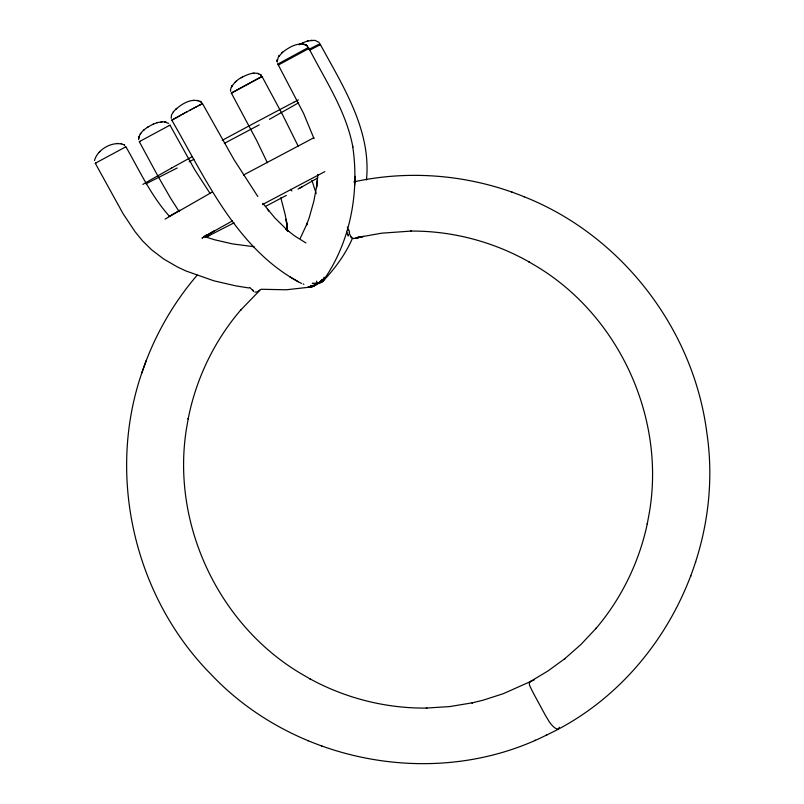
<?xml version="1.0" encoding="UTF-8"?>
<svg xmlns="http://www.w3.org/2000/svg" width="804" height="804" viewBox="0 0 804 804"><rect width="100%" height="100%" fill="white"/><g stroke="black" fill="none" stroke-linecap="round" stroke-linejoin="round"><path stroke-width="1.21" d="M324.313 277.31L323.369 280.918L320.354 282.254M312.686 283.38C316.977 284.345 322.303 283.129 324.424 278.918C350.715 240.718 359.549 191.392 352.634 145.886M355.056 176.327L354.705 185.091M94.48 160.599C97.334 149.142 113.696 139.966 124.67 145.102M366.453 179.935C371.589 129.967 342.343 85.194 319.881 43.637M317.409 179.955L316.515 187.623L317.821 174.468M559.353 727.228C558.75 731.208 554.308 727.71 552.881 726.133A21.577 3.899 61.5 0 1 551.675 724.866L549.996 722.796A9.799 1.769 61.5 0 1 549.152 721.59L545.705 715.861A79.294 14.311 61.5 0 1 544.821 714.294L533.615 693.571A64.923 11.718 61.5 0 1 531.685 689.832L529.876 686.053A4.583 0.824 61.5 0 1 529.424 684.837L529.333 682.877L530.891 681.219M316.756 185.644L313.841 201.221L309.309 217.361L306.445 225.271L307.369 223.009L300.274 238.285M316.836 281.119C316.384 285.35 312.264 288.274 308.193 286.636M197.121 275.229C172.719 303.661 153.936 336.856 142.006 372.383L141.816 372.945C106.369 475.958 134.439 596.819 210.919 674.234C295.008 763.428 437.426 790.322 547.222 734.715C658.556 682.395 725.087 553.705 706.806 432.562C693.52 328.926 621.522 235.361 524.298 196.819L523.726 196.608M146.308 360.403L141.816 372.945M325.047 277.46L324.424 278.918M695.54 562.488L695.741 561.936M690.736 576.398L690.948 575.815M352.273 238.647C345.489 254.295 335.167 268.154 323.61 280.596M324.836 278.023L322.515 281.35A14 10.623 37.3 0 1 318.736 283.299L312.334 283.309M241.381 77.606C236.115 79.918 229.16 88.088 230.728 91.294M152.659 124.439C146.64 127.545 138.891 131.987 138.61 139.564M232.326 85.505L231.823 86.319M140.258 134.077L140.861 133.233M298.204 146.197L282.817 115.193L262.064 76.561L261.622 76.862M179.181 211.603L170.518 198.085L157.584 175.473L139.333 141.725L140.218 141.162L169.976 125.143L194.759 169.775L210.115 193.533M173.403 111.756C179.925 104.691 192.578 96.239 201.834 102.631M173.483 111.635L171.533 115.022L171.172 118.339M322.354 279.269A15.889 15.095 -62.6 0 1 321.841 280.013L316.947 284.355L310.756 286.043A15.889 15.095 -62.6 0 1 310.324 286.053M317.58 283.44L313.932 286.274L310.274 286.616M260.576 289.5L257.411 291.973L254.808 292.073M358.604 236.778L356.323 238.074L353.006 238.607M259.813 290.334L240.507 310.264L241.029 309.671C214.306 340.725 195.985 378.835 188.136 419.035L188.226 418.532L186.458 428.793C171.252 523.032 217.653 623.321 299.389 672.677L309.972 678.857L309.52 678.586C345.318 698.254 386.161 708.595 427.014 708.063L426.21 708.073L449.878 706.555L472.772 702.746L471.938 702.917L482.993 700.224L503.364 693.671L534.278 679.862M206.256 234.889L204.769 236.286M301.55 283.48C237.28 250.155 206.326 179.875 171.855 120.268L176.518 117.495M257.823 196.528L233.924 159.504L202.528 103.686L201.201 104.299M99.183 152.187L100.038 151.413M176.659 108.369L175.684 109.243M236.225 81.234L235.21 82.139M281.762 52.933C288.445 47.506 299.631 40.361 307.791 46.421M282.616 52.159L278.264 57.184L277.129 62.129M143.444 130.449L144.157 129.816M125.866 146.76L125.886 146.72C139.343 170.347 150.961 195.603 169.222 216.045M172.448 120.007L171.875 120.268L172.488 119.846M169.966 125.183L169.252 125.625M195.483 107.284L202.487 103.626L201.884 104.098M267.4 162.78L256.777 140.71L231.391 93.143L262.044 76.561M165.081 219.1L212.266 192.025M205.281 235.944L202.005 238.145L214.055 231.09L206.618 235.351M530.992 681.149L547.836 671.049L565.051 658.526L564.478 658.968L580.95 644.476L596.357 628.055L595.834 628.658C621.412 598.618 639.2 562.107 647.341 523.515L647.24 524.027L649.421 512.188C665.431 417.698 619.301 316.696 537.444 266.888L528.59 261.632L529.042 261.893C493.143 241.602 451.959 230.778 410.713 231.07L411.507 231.06L381.719 233.17L362.544 236.587M148.268 126.811L147.323 127.424M319.61 43.868L308.656 49.506M261.34 76.812L261.973 76.4L231.311 92.983L231.894 92.731M308.374 48.853L309.007 48.441L278.345 65.023L278.928 64.772M142.871 184.417L144.177 183.644A148.72 1.819 -28.4 0 1 151.393 179.433L171.543 168.076M307.842 47.888L308.465 47.476L277.862 64.049L278.616 63.697M175.805 212.477L169.182 216.387M125.022 147.283L125.695 146.881L95.274 163.262L123.062 213.653L135.042 231.673L142.499 240.828L151.735 249.903L163.755 259.049L177.644 267.079L185.985 270.988L213.824 280.787L235.813 285.872L249.17 288.003M319.349 45.295L320.505 44.582L309.55 50.28M176.438 212.135L179.784 210.176M172.729 119.706L173.332 119.364M299.068 44.783L302.616 42.924M298.606 102.791L269.44 119.314M317.892 177.835L299.42 188.347M298.023 189.111L302.274 186.679M242.275 77.104C247.823 74.36 256.104 70.541 261.421 75.586L260.777 74.893L261.33 75.465M173.503 119.263L174.086 118.932M241.19 77.717L242.476 76.983M210.929 232.889L232.456 220.889M174.97 118.429L175.724 118.007M175.996 117.856L180.96 115.123M177.121 117.233L178.347 116.56M178.95 116.148L187.081 111.716M182.297 114.389L184.659 113.103M186.046 112.349L193 108.53M243.481 175.031L313.882 137.725M262.536 204.517L324.836 171.634M190.035 110.118L191.533 109.314M192.669 108.781L194.427 107.766M193.754 108.208L195.784 107.053M259.2 124.891L224.316 143.373M286.345 195.392L265.853 206.206M196.457 106.771L197.372 106.289M198.498 105.696L199.482 105.183M293.772 102.289L298.374 99.887M189.161 161.785L193.965 159.292M234.054 222.829L205.683 237.361M199.714 105.063L200.337 104.741M177.202 167.996L145.986 183.814M200.528 104.641L201.04 104.379M206.477 236.949L209.774 235.301M140.288 141.293L139.353 141.725M96.038 162.951L95.354 163.272M201.834 103.987L202.477 103.686M231.984 92.892L231.441 93.143M172.418 119.947L171.895 120.188M303.329 42.602L307.228 41.175M153.353 124.138L157.242 122.7M302.455 42.994L303.48 42.532M546.429 735.067L547.222 734.715M534.459 740.554L535.263 740.193M152.499 124.519L153.514 124.057M307.992 40.964L314.887 40.311L319.248 42.501M158.036 122.479L163.956 121.756L168.589 123.354M307.068 41.215L308.153 40.914M157.082 122.751L158.187 122.439M355.177 238.376L363.267 236.446M356.182 238.115L363.388 236.406L357.659 237.753M353.871 181.885C410.472 169.463 470.672 174.96 524.298 196.819M311.982 286.907L286.304 289.782L261.149 289.269M194.266 100.339L193.221 100.46M117.645 143.383L116.6 143.504M252.737 73.355L253.974 73.204M299.339 44.24L300.234 44.13M160.961 121.886L162.066 121.776M310.947 40.351L312.052 40.24M254.144 246.748L232.477 243.893L214.578 239.773L204.035 236.466M197.452 100.389L198.317 100.55M120.831 143.434L121.695 143.594M511.836 192.086L512.429 192.317M307.681 740.584L308.233 740.806M321.721 746.102L322.303 746.333M305.922 242.949L294.576 235.863L285.892 229.13L288.626 231.431L275.018 218.085L262.797 203.322M289.741 276.797L298.455 281.822M200.578 101.505L199.884 101.103M291.912 190.96L290.475 189.362M200.678 101.565L201.291 102.058M124.057 144.609L124.58 145.032M253.471 291.148L249.732 287.41M303.249 283.892L303.852 284.385M348.253 236.034L346.755 232.698M351.368 237.934L349.057 232.647M267.38 209.241L269.028 211.301M308.485 47.476C324.896 79.767 346.192 110.902 352.876 147.112M277.812 64.059L303.58 113.364L314.032 138.7M311.912 180.408L316.223 193.653M348.283 230.235L347.318 227.05M280.827 197.744L285.35 215.321L287.48 229.15L286.234 219.371L287.48 229.15M287.028 225.562L287.561 230.899M324.313 277.37L323.319 280.968A14 6.854 43.4 0 1 320.856 282.204M293.772 102.279A149.886 1.829 -28.4 0 0 281.591 108.661L252.084 124.298A85.113 1.035 -28.4 0 0 222.216 140.348M171.503 168.096A85.113 1.035 -28.4 0 1 192.498 156.529M310.756 286.033A15.015 14.261 -62.6 0 0 314.052 285.531A13.949 13.256 -62.6 0 0 319.53 282.556A15.015 14.261 -62.6 0 0 321.841 280.013M318.736 282.586A14.02 12.874 -3.3 0 1 316.203 283.661M348.494 234.909A14.412 3.889 62.2 0 1 347.76 234.286M346.785 232.668A49.627 15.949 75.1 0 1 346.544 231.914M352.906 238.145A17.738 4.995 73.4 0 1 351.258 236.939M349.539 232.125A50.632 14.08 74.8 0 1 348.805 229.803M252.476 289.611A17.738 1.246 50 0 1 253.461 291.128M277.109 60.451L277.068 61.245L277.249 59.637L277.109 60.451M138.589 138.509L138.71 137.554L138.589 138.509M138.961 136.65L138.69 137.665L138.961 136.65M231.904 86.179L231.401 87.133L231.904 86.179M279.44 55.436L278.777 56.36L279.44 55.436M304.153 44.32L303.279 44.16L304.153 44.32M165.835 122.027L164.9 121.846L165.835 122.027M258.566 73.646L257.742 73.415L258.566 73.646M305.952 44.964L306.636 45.366L305.952 44.964M307.158 45.778L306.535 45.295L307.158 45.778"/></g></svg>
